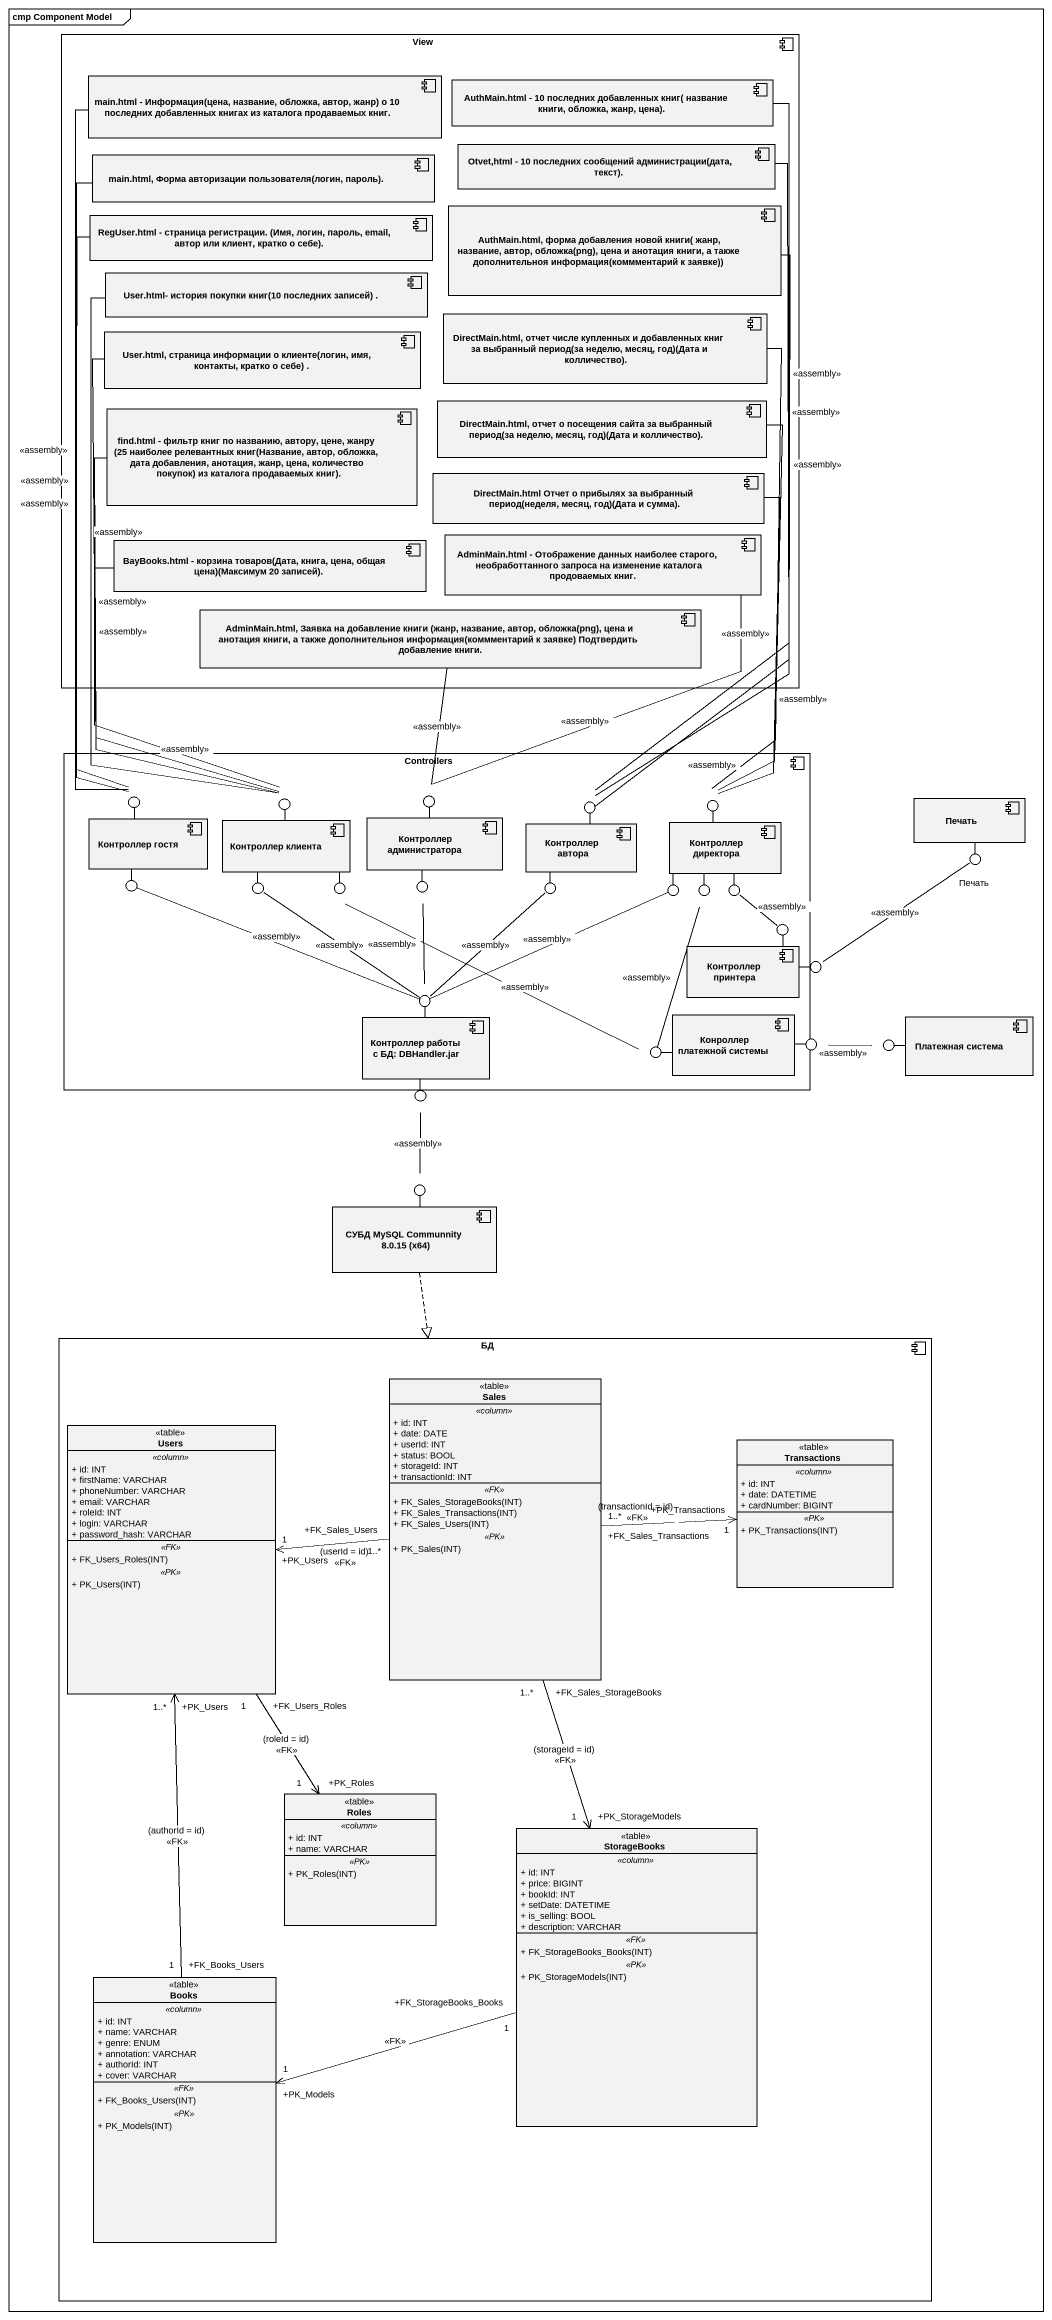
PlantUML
@startuml
mainframe cmp Component Model
allowmixing
hide circle
hide empty members
skinparam classAttributeIconSize 0
component View {
  component "main.html - Информация(цена, название, обложка, автор, жанр) о 10 последних добавленных книгах из каталога продаваемых книг." as main_html_Информация_цена
  component "AuthMain.html - 10 последних добавленных книг( название книги, обложка, жанр, цена)." as AuthMain_html_10_последних
  component "Otvet,html - 10 последних сообщений администрации(дата, текст)." as Otvet_html_10_последних
  component "main.html, Форма авторизации пользователя(логин, пароль)." as main_html_Форма_авторизации
  component "RegUser.html - страница регистрации. (Имя, логин, пароль, email, автор или клиент, кратко о себе)." as RegUser_html_страница
  component "AuthMain.html, форма добавления новой книги( жанр, название, автор, обложка(png), цена и анотация книги, а также дополнительноя информация(коммментарий к заявке))" as AuthMain_html_форма
  component "User.html- история покупки книг(10 последних записей) ." as User_html_история_покупки
  component "User.html, страница информации о клиенте(логин, имя, контакты, кратко о себе) ." as User_html_страница
  component "DirectMain.html, отчет числе купленных и добавленных книг за выбранный период(за неделю, месяц, год)(Дата и колличество)." as DirectMain_html_отчет_числе
  component "find.html - фильтр книг по названию, автору, цене, жанру (25 наиболее релевантных книг(Название, автор, обложка, дата добавления, анотация, жанр, цена, количество покупок) из каталога продаваемых книг)." as find_html_фильтр_книг_по
  component "DirectMain.html, отчет о посещения сайта за выбранный период(за неделю, месяц, год)(Дата и колличество)." as DirectMain_html_отчет_о
  component "DirectMain.html Отчет о прибылях за выбранный период(неделя, месяц, год)(Дата и сумма)." as DirectMain_html_Отчет_о
  component "BayBooks.html - корзина товаров(Дата, книга, цена, общая цена)(Максимум 20 записей)." as BayBooks_html_корзина
  component "AdminMain.html - Отображение данных наиболее старого, необработтанного запроса на изменение каталога продоваемых книг." as AdminMain_html_Отображение
  component "AdminMain.html, Заявка на добавление книги (жанр, название, автор, обложка(png), цена и анотация книги, а также дополнительноя информация(коммментарий к заявке) Подтвердить добавление книги." as AdminMain_html_Заявка_на
}
component Controllers {
  component "Контроллер гостя" as Контроллер_гостя
  component "Контроллер клиента" as Контроллер_клиента
  component "Контроллер администратора" as Контроллер_администратора
  component "Контроллер автора" as Контроллер_автора
  component "Контроллер директора" as Контроллер_директора
  component "Контроллер принтера" as Контроллер_принтера
  component "Контроллер работы с БД: DBHandler.jar" as Контроллер_работы_с_БД
  component "Конроллер платежной системы" as Конроллер_платежной_системы
}
() " " as lollipop1
() " " as lollipop2
() " " as lollipop3
() " " as lollipop4
() " " as lollipop5
component Печать
() "Печать" as Печать_2
() " " as lollipop6
() " " as lollipop7
() " " as lollipop8
() " " as lollipop9
() " " as lollipop10
() " " as lollipop11
() " " as lollipop12
() " " as lollipop13
() " " as lollipop14
() " " as lollipop15
() " " as lollipop16
() " " as lollipop17
() " " as lollipop18
component "Платежная система" as Платежная_система
() " " as lollipop19
() " " as lollipop20
() " " as lollipop21
component "СУБД MySQL Communnity 8.0.15 (x64)" as СУБД_MySQL_Communnity_8_0
component БД {
  class Sales <<table>> {
    .. <<column>> ..
    + id: INT
    + date: DATE
    + userId: INT
    + status: BOOL
    + storageId: INT
    + transactionId: INT
    .. <<FK>> ..
    + FK_Sales_StorageBooks(INT)
    + FK_Sales_Transactions(INT)
    + FK_Sales_Users(INT)
    .. <<PK>> ..
    + PK_Sales(INT)
  }
  class Users <<table>> {
    .. <<column>> ..
    + id: INT
    + firstName: VARCHAR
    + phoneNumber: VARCHAR
    + email: VARCHAR
    + roleId: INT
    + login: VARCHAR
    + password_hash: VARCHAR
    .. <<FK>> ..
    + FK_Users_Roles(INT)
    .. <<PK>> ..
    + PK_Users(INT)
  }
  class Transactions <<table>> {
    .. <<column>> ..
    + id: INT
    + date: DATETIME
    + cardNumber: BIGINT
    .. <<PK>> ..
    + PK_Transactions(INT)
  }
  class Roles <<table>> {
    .. <<column>> ..
    + id: INT
    + name: VARCHAR
    .. <<PK>> ..
    + PK_Roles(INT)
  }
  class StorageBooks <<table>> {
    .. <<column>> ..
    + id: INT
    + price: BIGINT
    + bookId: INT
    + setDate: DATETIME
    + is_selling: BOOL
    + description: VARCHAR
    .. <<FK>> ..
    + FK_StorageBooks_Books(INT)
    .. <<PK>> ..
    + PK_StorageModels(INT)
  }
  class Books <<table>> {
    .. <<column>> ..
    + id: INT
    + name: VARCHAR
    + genre: ENUM
    + annotation: VARCHAR
    + authorId: INT
    + cover: VARCHAR
    .. <<FK>> ..
    + FK_Books_Users(INT)
    .. <<PK>> ..
    + PK_Models(INT)
  }
}
Контроллер_гостя -up- lollipop1
Контроллер_клиента -up- lollipop2
Контроллер_администратора -up- lollipop3
Контроллер_автора -up- lollipop4
Контроллер_директора -up- lollipop5
Печать -- Печать_2
Контроллер_гостя -- lollipop6
Контроллер_клиента -- lollipop7
Контроллер_клиента -- lollipop8
Контроллер_администратора -- lollipop9
Контроллер_автора -- lollipop10
Контроллер_директора -- lollipop11
Контроллер_директора -- lollipop12
Контроллер_директора -- lollipop13
Контроллер_принтера -up- lollipop14
Контроллер_принтера -right- lollipop15
Контроллер_работы_с_БД -up- lollipop16
Конроллер_платежной_системы -right- lollipop17
Платежная_система -left- lollipop18
Контроллер_работы_с_БД -- lollipop19
Конроллер_платежной_системы -left- lollipop20
СУБД_MySQL_Communnity_8_0 -up- lollipop21
main_html_Информация_цена -- lollipop1 : <<assembly>>
AuthMain_html_10_последних -- lollipop4 : <<assembly>>
Otvet_html_10_последних -- lollipop4 : <<assembly>>
main_html_Форма_авторизации -- lollipop1 : <<assembly>>
RegUser_html_страница -- lollipop1 : <<assembly>>
AuthMain_html_форма -- lollipop4 : <<assembly>>
User_html_история_покупки -- lollipop2 : <<assembly>>
User_html_страница -- lollipop2 : <<assembly>>
DirectMain_html_отчет_числе -- lollipop5 : <<assembly>>
find_html_фильтр_книг_по -- lollipop2 : <<assembly>>
DirectMain_html_отчет_о -- lollipop5 : <<assembly>>
DirectMain_html_Отчет_о -- lollipop5 : <<assembly>>
BayBooks_html_корзина -- lollipop2 : <<assembly>>
AdminMain_html_Отображение -- lollipop3 : <<assembly>>
AdminMain_html_Заявка_на -- lollipop3 : <<assembly>>
lollipop6 -right- lollipop16 : <<assembly>>
lollipop7 -- lollipop16 : <<assembly>>
lollipop8 -right- lollipop20 : <<assembly>>
lollipop9 -- lollipop16 : <<assembly>>
lollipop10 -- lollipop16 : <<assembly>>
lollipop11 -left- lollipop16 : <<assembly>>
lollipop12 -- lollipop20 : <<assembly>>
lollipop13 -- lollipop14 : <<assembly>>
lollipop15 -up- Печать_2 : <<assembly>>
lollipop17 -right- lollipop18 : <<assembly>>
lollipop19 -- lollipop21 : <<assembly>>
СУБД_MySQL_Communnity_8_0 ..|> БД
Sales "+FK_Sales_Users\n1..*" -left-> "+PK_Users\n1" Users : (userId = id)\n<<FK>>
Sales "+FK_Sales_Transactions\n1..*" -right-> "+PK_Transactions\n1" Transactions : (transactionId = id)\n<<FK>>
Sales "+FK_Sales_StorageBooks\n1..*" --> "+PK_StorageModels\n1" StorageBooks : (storageId = id)\n<<FK>>
Users "+FK_Users_Roles\n1" --> "+PK_Roles\n1" Roles : (roleId = id)\n<<FK>>
StorageBooks "+FK_StorageBooks_Books\n1" -left-> "+PK_Models\n1" Books : <<FK>>
Books "+FK_Books_Users\n1" -up-> "+PK_Users\n1..*" Users : (authorId = id)\n<<FK>>
@enduml
